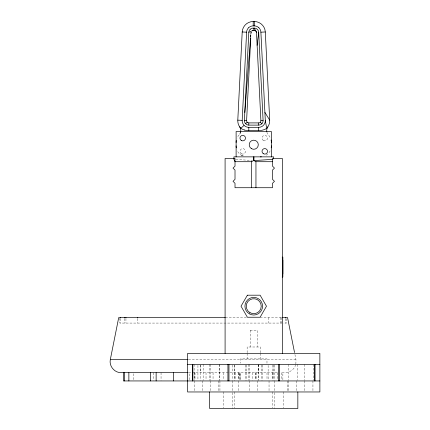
<?xml version="1.0" encoding="UTF-8"?>
<svg xmlns="http://www.w3.org/2000/svg" width="430" height="430" viewBox="0 0 430 430"><rect width="100%" height="100%" fill="white"/><g stroke="black" fill="none" stroke-linecap="round" stroke-linejoin="round"><path stroke-width="0.32" stroke-dasharray="2.15 1.61" d="M119.819 318.114L119.819 323.075L281.736 323.075M189.759 379.765L189.759 372.676M239.714 375.433L239.714 372.676L239.714 379.91M240.354 379.765L240.354 372.676M282.87 379.765L282.87 372.676M286.444 318.668L286.444 323.075L283.316 323.075M250.776 37.104L251.007 32.411A2.204 2.204 0 0 1 251.029 32.218M250.62 37.415L250.959 33.04M250.647 37.319L251.061 32.024L250.631 37.308M250.744 36.975L251.136 32.298M295.872 364.081L295.99 359.813L294.792 353.793M240.585 132.198L239.687 134.225L240.585 132.198A6.611 6.611 0 0 1 239.037 135.047A11.024 11.024 0 0 0 237.07 138.03M295.668 364.678C294.055 371.257 286.616 373.648 280.548 372.676M225.444 317.566L246.449 317.566M260.236 317.566L281.736 317.566M250.185 330.24L257.312 330.24L257.323 346.994M188.48 359.491L295.931 359.491M188.49 372.676L277.925 372.676M235.871 159.412L252.222 160.514M243.401 155.982L241.101 155.058L242.584 155.827M238.661 372.676L238.672 379.91M313.379 364.409L313.379 380.281M312.938 380.942L312.938 391.316M304.784 380.942L304.784 391.316M304.343 364.409L304.343 380.281M297.238 364.409L297.238 380.281M296.797 380.942L296.797 391.316M288.637 380.942L288.637 391.316M288.197 364.409L288.197 380.281M287.557 380.942L287.557 391.316M285.687 318.598L285.687 323.075M283.811 391.966L283.811 407.839M281.618 372.676L281.618 379.91M281.473 317.566L281.473 323.075M280.322 317.566L280.322 323.075M277.398 372.676L277.398 379.91M274.689 365.07L274.689 380.281M274.689 380.942L274.689 391.316M274.689 392.628L274.689 408.5M273.303 365.07L273.303 380.281M272.878 365.07L272.878 380.281M272.787 391.966L272.787 407.839M272.668 372.676L272.668 379.91M269.04 380.942L269.04 391.316M268.508 317.566L268.508 323.075M268.132 365.441L268.132 379.91M266.976 363.183L266.976 358.899L240.52 358.899L240.52 363.183M266.998 372.676L266.998 379.91M262.268 365.07L262.268 380.281M261.252 365.07L261.252 380.281M260.36 352.75L260.36 346.994L247.137 346.994L247.137 352.75M260.36 353.39L260.36 358.899M258.709 364.409L258.709 380.281M258.425 364.925L258.425 372.676M258.269 364.409L258.269 380.281M257.828 380.942L257.828 391.316M256.817 372.676L256.817 379.91M255.796 372.676L255.796 379.91M255.216 372.676L255.216 379.91M252.706 372.676L252.706 380.308M250.276 330.24L250.276 346.994M249.669 380.942L249.669 391.316M249.228 364.409L249.228 380.281M248.787 364.409L248.787 380.281M247.137 353.39L247.137 358.899M246.245 365.07L246.245 380.281M245.229 365.07L245.207 380.308M240.026 372.676L240.026 379.91M238.709 372.676L238.709 379.91M238.456 380.942L238.456 391.316M235.269 372.676L235.269 379.91M234.71 391.966L234.71 407.839M234.619 365.07L234.619 380.281M234.194 365.07L234.194 380.281M232.807 365.07L232.807 380.281M232.807 380.942L232.807 391.316M232.807 392.628L232.807 408.5M223.686 391.966L223.686 407.839M223.487 372.676L223.487 379.91M219.94 380.942L219.94 391.316M219.735 364.409L219.735 380.281M219.295 364.409L219.295 380.281M218.854 380.942L218.854 391.316M213.054 372.676L213.054 379.91M210.7 380.942L210.7 391.316M210.259 364.409L210.259 380.281M209.819 364.409L209.819 380.281M206.029 372.676L206.029 379.91M203.153 364.409L203.153 380.281M202.713 380.942L202.713 391.316M200.498 365.048L200.498 380.308M200.326 365.048L200.326 372.676M197.934 365.441L197.934 379.91M195.005 372.676L195.005 379.91M194.838 372.676L194.838 379.91M194.559 380.942L194.559 391.316M194.118 364.409L194.118 380.281M161.051 372.676L161.051 380.308M153.558 372.676L153.558 380.308M137.75 318.598L137.75 323.075M133.596 373.708L133.596 379.91M125.942 318.598L125.942 323.075M124.791 318.598L124.791 323.075M120.572 318.598L120.572 323.075M266.906 132.198A6.611 6.611 0 0 0 268.46 135.047A11.024 11.024 0 0 1 270.427 138.03M270.153 150.898A11.024 11.024 0 0 1 265.423 155.622M242.074 155.622A11.024 11.024 0 0 1 237.344 150.898M241.348 153.73A2.757 2.757 0 0 0 245.482 151.344A2.757 2.757 0 0 0 241.348 148.957A2.757 2.757 0 0 0 241.348 153.73M263.391 140.502A2.757 2.757 0 0 0 267.524 138.116A2.757 2.757 0 0 0 263.391 135.73A2.757 2.757 0 0 0 263.391 140.502"/><path stroke-width="0.64" d="M244.46 130A12.11 12.11 0 0 1 240.805 128.317L240.655 128.129A11.024 11.024 0 0 1 237.795 120.153L242.203 31.97A11.024 11.024 0 0 1 253.211 21.5L254.286 21.5A11.024 11.024 0 0 1 265.294 31.97L269.701 120.153A11.024 11.024 0 0 1 266.681 128.301L265.299 120.373L260.892 32.191A6.869 6.697 -2.3 0 0 258.876 27.767M244.009 125.259A6.617 6.617 7.2 0 1 242.197 120.373L246.605 32.191L242.203 31.97M250.174 29.326A4.354 4.241 1.1 0 1 253.211 28.106L254.286 28.111A4.354 4.23 0 0 1 257.317 29.331A4.574 4.461 -1.7 0 1 258.683 32.304L263.096 120.481A4.413 4.407 0 0 1 258.693 125.114L248.803 125.114A4.407 4.407 0 0 1 244.401 120.486L248.809 32.304A4.574 4.467 4.4 0 1 250.147 29.348M248.803 125.114L248.803 122.905A2.204 2.204 0 0 1 246.6 120.594L250.738 37.776M244.799 112.493L250.378 40.544M250.475 39.297L250.572 38.044M110.273 359.813C109.048 366.274 114.563 372.805 121.136 372.676L187.835 372.676M257.135 45.381L258.688 32.304M245.605 123.743L247.207 122.222M240.816 128.301L244.116 125.367A6.611 6.611 0 0 0 246.261 126.807A6.611 6.611 0 0 0 248.803 127.318L258.693 127.318A6.611 6.611 -4.3 0 0 263.488 125.259A6.617 6.611 -15.3 0 0 265.299 120.373M273.587 158.675L273.587 156.859L233.909 156.859L233.909 159.283L235.011 161.707L251.545 161.707L253.528 160.605L253.528 156.859M248.809 32.304L253.211 30.32L254.286 30.32A2.204 2.204 0 0 1 256.49 32.411L256.495 32.615M253.969 156.859L253.969 160.605L272.937 159.326M260.892 32.191L265.294 31.97M258.693 125.114L258.693 122.905A2.204 2.204 0 0 0 260.897 120.594L263.096 120.481M258.833 27.74A6.525 6.332 0 0 0 254.286 25.913L253.211 25.907L253.211 21.5M248.803 122.905L258.693 122.905M244.455 130.021A15.587 15.587 0 0 0 248.803 130.618L258.693 130.623L258.693 127.318M253.969 160.605L255.952 161.707L272.486 161.707M282.188 257.161L282.849 257.161L282.849 277.001L282.188 277.001M282.849 260.155L282.849 274.023M225.368 317.566L118.718 317.566L110.333 359.491L187.846 359.491M282.263 317.566L287.546 317.566L294.539 352.53M187.614 364.409L319.882 364.409L319.882 391.966L187.614 391.966L187.63 353.39L319.866 353.39L319.866 364.409M319.882 380.942L123.388 380.942L123.388 372.676M237.795 120.153L242.197 120.373M244.396 120.481L246.6 120.594M260.29 122.222L261.892 123.743M264.901 112.386L269.701 120.153M254.286 28.111L256.49 32.411M253.211 28.111L254.286 30.32M256.527 33.217L260.897 120.594M315.056 364.409L315.056 380.942M314.636 364.409L314.636 380.942M297.839 391.966L297.839 408.5L209.657 408.5L209.657 391.966M285.687 317.566L285.687 317.91M282.408 353.39L282.408 158.509L272.486 158.509L272.486 166.114L274.469 168.098L272.486 170.081L272.486 179.342L274.469 181.326L272.486 183.309L272.486 187.722L235.011 187.722L235.011 183.309L233.028 181.326L235.011 179.342L235.011 170.081L233.028 168.098L235.011 166.114L235.011 158.509L225.089 158.509L225.089 353.39M279.565 364.409L279.565 380.942M278.549 364.409L278.549 380.942M271.384 156.859L271.384 131.505L236.113 131.505L236.113 156.859M255.952 161.707L255.952 187.722M254.286 21.5L254.286 25.907M251.545 161.707L251.545 187.722M248.803 127.318L248.803 130.623M228.948 364.409L228.948 380.942M227.932 364.409L227.932 380.942M192.86 364.409L192.86 380.942M192.441 364.409L192.441 380.942M173.489 372.676L173.489 380.942M156.138 372.676L156.138 380.942M150.468 372.676L150.468 380.942M137.75 317.566L137.75 317.91M128.866 372.676L128.866 380.942M125.942 317.566L125.942 317.91M124.791 317.566L124.791 317.91M124.646 372.676L124.646 380.942M120.572 317.566L120.572 317.91M266.793 131.634A6.611 6.611 0 0 1 267.836 126.866M271.088 139.997A11.024 11.024 0 0 1 271.384 142.529M271.384 145.834A11.024 11.024 0 0 1 271.201 147.839M261.354 156.81A11.024 11.024 0 0 1 260.36 156.859M236.296 147.839A11.024 11.024 0 0 1 236.113 145.834M236.113 142.529A11.024 11.024 0 0 1 236.301 140.502M239.66 126.866A6.611 6.611 0 0 1 240.703 131.634M266.729 128.371A13.862 13.862 0 0 1 258.699 130.505M252.421 30.465A2.204 2.204 0 0 1 253.211 30.32M246.61 32.191A6.869 6.703 6.2 0 1 248.61 27.756M248.648 27.73A6.525 6.359 1.9 0 1 253.211 25.891M247.384 295.19L241.02 306.214L247.384 317.233L260.112 317.233L266.476 306.214L260.112 295.19L247.384 295.19M249.341 313.846A8.82 8.82 0 0 0 262.569 306.214A8.82 8.82 0 0 0 249.341 298.576A8.82 8.82 0 0 0 249.341 313.846M250.002 312.701A7.493 7.493 0 0 0 261.241 306.214A7.493 7.493 0 0 0 250.002 299.721A7.493 7.493 0 0 0 250.002 312.701M251.469 148.678A4.558 4.558 0 0 0 258.306 144.733A4.558 4.558 0 0 0 251.469 140.787A4.558 4.558 0 0 0 251.469 148.678M263.391 153.73A2.757 2.757 0 0 0 267.524 151.344A2.757 2.757 0 0 0 263.391 148.957A2.757 2.757 0 0 0 263.391 153.73M241.348 140.502A2.757 2.757 0 0 0 245.482 138.116A2.757 2.757 0 0 0 241.348 135.73A2.757 2.757 0 0 0 241.348 140.502"/></g></svg>
